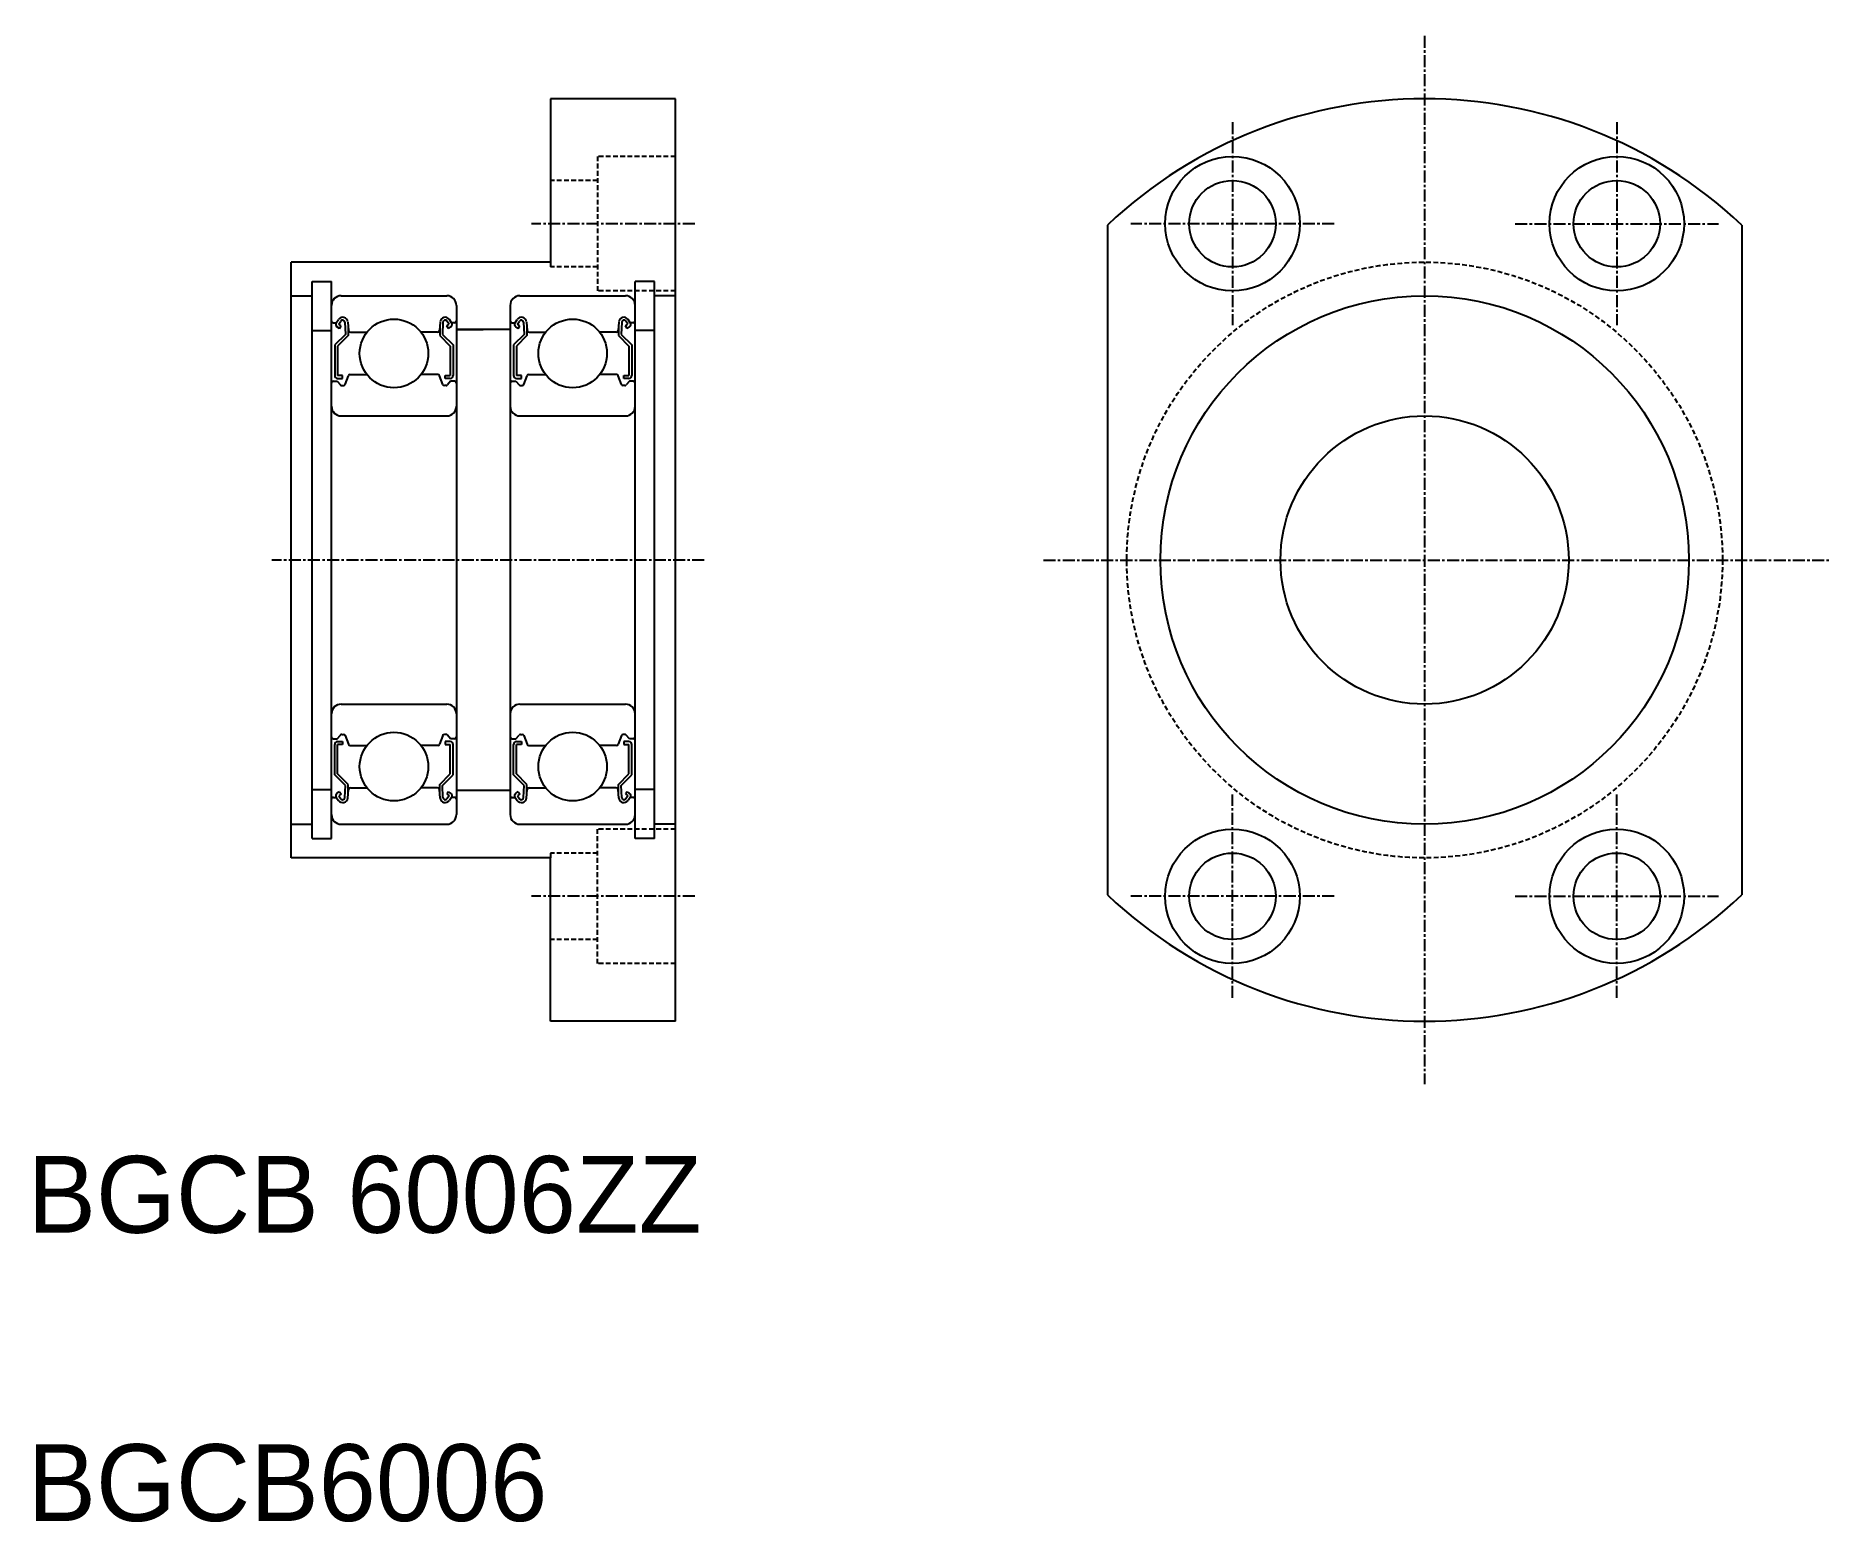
# Model space of a CAD drawing. Extents: x 81 to 268, y 168 to 322.
import ezdxf

# ---------------------------------------------------------------- set-up
doc = ezdxf.new("R2010")
doc.units = 0
doc.linetypes.add('CENTER', pattern=[2, 1.25, -0.25, 0.25, -0.25])
doc.linetypes.add('DASHED', pattern=[0.75, 0.5, -0.25])
doc.layers.get('0').update_dxf_attribs({"linetype": 'CONTINUOUS'})
doc.layers.add('CENTER', color=1, linetype='CENTER')

msp = doc.modelspace()

# ---------------------------------------------------------------- linework, layer by layer
at = {"color": 7, "linetype": 'CONTINUOUS'}
for p, q in [((134.51, 315.72), (134.51, 298.72)), ((147.51, 315.72), (134.51, 315.72)), ((147.51, 219.72), (147.51, 315.72)), ((192.48, 302.58), (192.48, 232.86)), ((258.48, 302.58), (258.48, 232.86)), ((107.51, 236.72), (107.51, 298.72)), ((134.51, 298.72), (107.51, 298.72)), ((107.51, 295.22), (109.71, 295.22)), ((109.71, 238.72), (109.71, 296.72)), ((109.71, 296.72), (111.71, 296.72)), ((111.71, 238.72), (111.71, 296.72)), ((112.71, 295.22), (123.71, 295.22)), ((131.31, 295.22), (142.31, 295.22)), ((143.31, 238.72), (143.31, 296.72)), ((145.31, 296.72), (143.31, 296.72)), ((145.31, 238.72), (145.31, 296.72)), ((147.51, 295.22), (145.31, 295.22)), ((124.71, 294.22), (124.71, 241.22)), ((130.31, 294.22), (130.31, 241.22)), ((109.71, 291.62), (111.71, 291.62)), ((111.91, 292.42), (112.21, 292.42)), ((112.21, 292.42), (112.44, 292.75)), ((112.53, 291.83), (112.28, 292)), ((112.46, 292.25), (112.69, 292.58)), ((112.7, 292.08), (112.46, 292.25)), ((112.53, 291.83), (112.7, 292.08)), ((113.1, 292.46), (113.15, 291.2)), ((113.4, 292.49), (113.48, 291.6)), ((113.45, 291.94), (113.45, 291.07)), ((113.68, 291.42), (115.4, 291.42)), ((122.74, 291.42), (121.02, 291.42)), ((123.02, 292.49), (122.94, 291.6)), ((122.97, 291.94), (122.97, 291.07)), ((123.31, 292.46), (123.27, 291.2)), ((123.72, 292.08), (123.96, 292.25)), ((123.89, 291.83), (123.72, 292.08)), ((123.96, 292.25), (123.73, 292.58)), ((123.89, 291.83), (124.14, 292)), ((124.21, 292.42), (123.98, 292.75)), ((124.51, 292.42), (124.21, 292.42)), ((124.71, 291.72), (127.51, 291.72)), ((130.31, 291.72), (124.71, 291.72)), ((130.31, 291.72), (127.51, 291.72)), ((130.51, 292.42), (130.81, 292.42)), ((130.81, 292.42), (131.04, 292.75)), ((131.13, 291.83), (130.88, 292)), ((131.06, 292.25), (131.29, 292.58)), ((131.3, 292.08), (131.06, 292.25)), ((131.13, 291.83), (131.3, 292.08)), ((131.7, 292.46), (131.75, 291.2)), ((132, 292.49), (132.08, 291.6)), ((132.05, 291.94), (132.05, 291.07)), ((132.28, 291.42), (134, 291.42)), ((141.34, 291.42), (139.62, 291.42)), ((141.62, 292.49), (141.54, 291.6)), ((141.57, 291.94), (141.57, 291.07)), ((141.91, 292.46), (141.87, 291.2)), ((142.32, 292.08), (142.56, 292.25)), ((142.49, 291.83), (142.32, 292.08)), ((142.56, 292.25), (142.33, 292.58)), ((142.49, 291.83), (142.74, 292)), ((142.81, 292.42), (142.58, 292.75)), ((143.11, 292.42), (142.81, 292.42)), ((145.31, 291.62), (143.31, 291.62)), ((113.15, 291.2), (112.05, 290.1)), ((112.05, 290.1), (112.05, 286.92)), ((113.45, 291.07), (112.35, 289.97)), ((112.35, 289.97), (112.35, 286.92)), ((122.97, 291.07), (124.07, 289.97)), ((123.27, 291.2), (124.37, 290.1)), ((124.07, 289.97), (124.07, 286.92)), ((124.37, 290.1), (124.37, 286.92)), ((131.75, 291.2), (130.65, 290.1)), ((130.65, 290.1), (130.65, 286.92)), ((132.05, 291.07), (130.95, 289.97)), ((130.95, 289.97), (130.95, 286.92)), ((141.57, 291.07), (142.67, 289.97)), ((141.87, 291.2), (142.97, 290.1)), ((142.67, 289.97), (142.67, 286.92)), ((142.97, 290.1), (142.97, 286.92)), ((111.91, 286.32), (112.31, 286.32)), ((112.31, 286.32), (112.63, 285.94)), ((112.87, 286.92), (112.35, 286.92)), ((112.35, 286.62), (112.87, 286.62)), ((112.78, 285.87), (112.96, 285.87)), ((112.87, 286.62), (112.87, 286.92)), ((113.14, 286), (113.47, 286.89)), ((113.65, 287.02), (115.4, 287.02)), ((122.76, 287.02), (121.02, 287.02)), ((123.28, 286), (122.95, 286.89)), ((123.64, 285.87), (123.46, 285.87)), ((123.55, 286.62), (123.55, 286.92)), ((123.55, 286.92), (124.07, 286.92)), ((124.07, 286.62), (123.55, 286.62)), ((124.11, 286.32), (123.79, 285.94)), ((124.51, 286.32), (124.11, 286.32)), ((130.51, 286.32), (130.91, 286.32)), ((130.91, 286.32), (131.23, 285.94)), ((131.47, 286.92), (130.95, 286.92)), ((130.95, 286.62), (131.47, 286.62)), ((131.38, 285.87), (131.56, 285.87)), ((131.47, 286.62), (131.47, 286.92)), ((131.74, 286), (132.07, 286.89)), ((132.25, 287.02), (134, 287.02)), ((141.36, 287.02), (139.62, 287.02)), ((141.88, 286), (141.55, 286.89)), ((142.24, 285.87), (142.06, 285.87)), ((142.15, 286.62), (142.15, 286.92)), ((142.15, 286.92), (142.67, 286.92)), ((142.67, 286.62), (142.15, 286.62)), ((142.71, 286.32), (142.39, 285.94)), ((143.11, 286.32), (142.71, 286.32)), ((112.71, 282.72), (123.71, 282.72)), ((131.31, 282.72), (142.31, 282.72)), ((112.71, 252.72), (123.71, 252.72)), ((131.31, 252.72), (142.31, 252.72)), ((111.91, 249.12), (112.31, 249.12)), ((112.05, 245.35), (112.05, 248.52)), ((112.31, 249.12), (112.63, 249.5)), ((112.35, 248.82), (112.87, 248.82)), ((112.87, 248.52), (112.35, 248.52)), ((112.35, 245.47), (112.35, 248.52)), ((112.78, 249.57), (112.96, 249.57)), ((112.87, 248.82), (112.87, 248.52)), ((113.14, 249.44), (113.47, 248.55)), ((113.65, 248.42), (115.4, 248.42)), ((122.76, 248.42), (121.02, 248.42)), ((123.28, 249.44), (122.95, 248.55)), ((123.64, 249.57), (123.46, 249.57)), ((123.55, 248.82), (123.55, 248.52)), ((124.07, 248.82), (123.55, 248.82)), ((123.55, 248.52), (124.07, 248.52)), ((124.11, 249.12), (123.79, 249.5)), ((124.07, 245.47), (124.07, 248.52)), ((124.51, 249.12), (124.11, 249.12)), ((124.37, 245.35), (124.37, 248.52)), ((130.51, 249.12), (130.91, 249.12)), ((130.65, 245.35), (130.65, 248.52)), ((130.91, 249.12), (131.23, 249.5)), ((130.95, 248.82), (131.47, 248.82)), ((130.95, 245.47), (130.95, 248.52)), ((131.47, 248.52), (130.95, 248.52)), ((131.38, 249.57), (131.56, 249.57)), ((131.47, 248.82), (131.47, 248.52)), ((131.74, 249.44), (132.07, 248.55)), ((132.25, 248.42), (134, 248.42)), ((141.36, 248.42), (139.62, 248.42)), ((141.88, 249.44), (141.55, 248.55)), ((142.24, 249.57), (142.06, 249.57)), ((142.15, 248.82), (142.15, 248.52)), ((142.67, 248.82), (142.15, 248.82)), ((142.15, 248.52), (142.67, 248.52)), ((142.71, 249.12), (142.39, 249.5)), ((142.67, 245.47), (142.67, 248.52)), ((143.11, 249.12), (142.71, 249.12)), ((142.97, 245.35), (142.97, 248.52)), ((113.15, 244.25), (112.05, 245.35)), ((113.45, 244.37), (112.35, 245.47)), ((122.97, 244.37), (124.07, 245.47)), ((123.27, 244.25), (124.37, 245.35)), ((131.75, 244.25), (130.65, 245.35)), ((132.05, 244.37), (130.95, 245.47)), ((141.57, 244.37), (142.67, 245.47)), ((141.87, 244.25), (142.97, 245.35)), ((109.71, 243.82), (111.71, 243.82)), ((111.91, 243.02), (112.21, 243.02)), ((112.21, 243.02), (112.44, 242.69)), ((112.53, 243.61), (112.28, 243.44)), ((112.7, 243.37), (112.46, 243.19)), ((112.46, 243.19), (112.69, 242.86)), ((112.53, 243.61), (112.7, 243.37)), ((113.1, 242.99), (113.15, 244.25)), ((113.4, 242.95), (113.48, 243.84)), ((113.45, 243.5), (113.45, 244.37)), ((113.68, 244.02), (115.4, 244.02)), ((122.74, 244.02), (121.02, 244.02)), ((123.02, 242.95), (122.94, 243.84)), ((122.97, 243.5), (122.97, 244.37)), ((123.31, 242.99), (123.27, 244.25)), ((123.89, 243.61), (123.72, 243.37)), ((123.72, 243.37), (123.96, 243.19)), ((123.96, 243.19), (123.73, 242.86)), ((123.89, 243.61), (124.14, 243.44)), ((124.21, 243.02), (123.98, 242.69)), ((124.51, 243.02), (124.21, 243.02)), ((130.31, 243.72), (124.71, 243.72)), ((130.31, 243.72), (127.51, 243.72)), ((130.51, 243.02), (130.81, 243.02)), ((130.81, 243.02), (131.04, 242.69)), ((131.13, 243.61), (130.88, 243.44)), ((131.3, 243.37), (131.06, 243.19)), ((131.06, 243.19), (131.29, 242.86)), ((131.13, 243.61), (131.3, 243.37)), ((131.7, 242.99), (131.75, 244.25)), ((132, 242.95), (132.08, 243.84)), ((132.05, 243.5), (132.05, 244.37)), ((132.28, 244.02), (134, 244.02)), ((141.34, 244.02), (139.62, 244.02)), ((141.62, 242.95), (141.54, 243.84)), ((141.57, 243.5), (141.57, 244.37)), ((141.91, 242.99), (141.87, 244.25)), ((142.49, 243.61), (142.32, 243.37)), ((142.32, 243.37), (142.56, 243.19)), ((142.56, 243.19), (142.33, 242.86)), ((142.49, 243.61), (142.74, 243.44)), ((142.81, 243.02), (142.58, 242.69)), ((143.11, 243.02), (142.81, 243.02)), ((145.31, 243.82), (143.31, 243.82)), ((107.51, 240.22), (109.71, 240.22)), ((112.71, 240.22), (123.71, 240.22)), ((115.76, 240.22), (115.76, 240.22)), ((118.21, 240.22), (118.21, 240.22)), ((131.31, 240.22), (142.31, 240.22)), ((134.36, 240.22), (134.36, 240.22)), ((136.81, 240.22), (136.81, 240.22)), ((147.51, 240.22), (145.31, 240.22)), ((109.71, 238.72), (111.71, 238.72)), ((145.31, 238.72), (143.31, 238.72)), ((134.51, 236.72), (107.51, 236.72)), ((134.51, 219.72), (134.51, 236.72)), ((147.51, 219.72), (134.51, 219.72)), ((147.51, 219.72), (134.51, 219.72))]:
    msp.add_line(p, q, dxfattribs=at)
at = {"color": 3, "linetype": 'DASHED'}
for p, q in [((139.41, 309.72), (139.41, 295.72)), ((147.51, 309.72), (139.41, 309.72)), ((139.41, 307.22), (134.51, 307.22)), ((134.51, 298.72), (134.51, 298.22)), ((139.41, 298.22), (134.51, 298.22)), ((147.51, 295.72), (139.41, 295.72)), ((139.41, 225.72), (139.41, 239.72)), ((147.51, 239.72), (139.41, 239.72)), ((139.41, 237.22), (134.51, 237.22)), ((134.51, 237.22), (134.51, 236.72)), ((139.41, 228.22), (134.51, 228.22)), ((147.51, 225.72), (139.41, 225.72))]:
    msp.add_line(p, q, dxfattribs=at)
at = {"color": 7, "linetype": 'CONTINUOUS'}
for centre, radius in [((205.48, 302.72), 7), ((245.48, 302.72), 7), ((205.48, 302.72), 4.5), ((245.48, 302.72), 4.5), ((225.48, 267.72), 27.5), ((118.21, 289.22), 3.57), ((136.81, 289.22), 3.57), ((225.48, 267.72), 15), ((118.21, 246.22), 3.57), ((136.81, 246.22), 3.57), ((205.48, 232.72), 7), ((245.48, 232.72), 7), ((205.48, 232.72), 4.5), ((245.48, 232.72), 4.5)]:
    msp.add_circle(centre, radius, dxfattribs=at)
at = {"color": 3, "linetype": 'DASHED'}
msp.add_circle((225.48, 267.72), 31, dxfattribs=at)
at = {"color": 7, "linetype": 'CONTINUOUS'}
for centre, radius, start, end in [((225.48, 267.72), 48, 46.5675, 133.4325), ((112.71, 294.22), 1, 90, 180), ((123.71, 294.22), 1, 0, 90), ((131.31, 294.22), 1, 90, 180), ((142.31, 294.22), 1, 0, 90), ((111.91, 292.62), 0.2, 180, 270), ((112.45, 292.25), 0.3, 144.9356, 235.0377), ((112.87, 292.45), 0.53, 5.0651, 144.9356), ((112.87, 292.45), 0.23, 2.1311, 144.9356), ((113.68, 291.62), 0.2, 185.0651, 270), ((122.74, 291.62), 0.2, 270, 354.9349), ((123.54, 292.45), 0.53, 35.0644, 174.9349), ((123.54, 292.45), 0.23, 35.0644, 177.8689), ((123.96, 292.25), 0.3, 304.9623, 35.0644), ((124.51, 292.62), 0.2, 270, 0), ((130.51, 292.62), 0.2, 180, 270), ((131.05, 292.25), 0.3, 144.9356, 235.0377), ((131.47, 292.45), 0.53, 5.0651, 144.9356), ((131.47, 292.45), 0.23, 2.1311, 144.9356), ((132.28, 291.62), 0.2, 185.0651, 270), ((141.34, 291.62), 0.2, 270, 354.9349), ((142.14, 292.45), 0.53, 35.0644, 174.9349), ((142.14, 292.45), 0.23, 35.0644, 177.8689), ((142.56, 292.25), 0.3, 304.9623, 35.0644), ((143.11, 292.62), 0.2, 270, 0), ((111.91, 286.12), 0.2, 90, 180), ((112.35, 286.92), 0.3, 180, 270), ((112.78, 286.07), 0.2, 219.9991, 270), ((112.96, 286.07), 0.2, 270, 339.9703), ((113.65, 286.82), 0.2, 90, 159.9703), ((122.76, 286.82), 0.2, 20.0297, 90), ((123.46, 286.07), 0.2, 200.0297, 270), ((123.64, 286.07), 0.2, 270, 320.0009), ((124.07, 286.92), 0.3, 270, 0), ((124.51, 286.12), 0.2, 0, 90), ((130.51, 286.12), 0.2, 90, 180), ((130.95, 286.92), 0.3, 180, 270), ((131.38, 286.07), 0.2, 219.9991, 270), ((131.56, 286.07), 0.2, 270, 339.9703), ((132.25, 286.82), 0.2, 90, 159.9703), ((141.36, 286.82), 0.2, 20.0297, 90), ((142.06, 286.07), 0.2, 200.0297, 270), ((142.24, 286.07), 0.2, 270, 320.0009), ((142.67, 286.92), 0.3, 270, 0), ((143.11, 286.12), 0.2, 0, 90), ((112.71, 283.72), 1, 180, 270), ((123.71, 283.72), 1, 270, 0), ((131.31, 283.72), 1, 180, 270), ((142.31, 283.72), 1, 270, 0), ((112.71, 251.72), 1, 90, 180), ((123.71, 251.72), 1, 0, 90), ((131.31, 251.72), 1, 90, 180), ((142.31, 251.72), 1, 0, 90), ((111.91, 249.32), 0.2, 180, 270), ((112.35, 248.52), 0.3, 90, 180), ((112.78, 249.37), 0.2, 90, 140.0009), ((112.96, 249.37), 0.2, 20.0297, 90), ((113.65, 248.62), 0.2, 200.0297, 270), ((122.76, 248.62), 0.2, 270, 339.9703), ((123.46, 249.37), 0.2, 90, 159.9703), ((123.64, 249.37), 0.2, 39.9991, 90), ((124.07, 248.52), 0.3, 0, 90), ((124.51, 249.32), 0.2, 270, 0), ((130.51, 249.32), 0.2, 180, 270), ((130.95, 248.52), 0.3, 90, 180), ((131.38, 249.37), 0.2, 90, 140.0009), ((131.56, 249.37), 0.2, 20.0297, 90), ((132.25, 248.62), 0.2, 200.0297, 270), ((141.36, 248.62), 0.2, 270, 339.9703), ((142.06, 249.37), 0.2, 90, 159.9703), ((142.24, 249.37), 0.2, 39.9991, 90), ((142.67, 248.52), 0.3, 0, 90), ((143.11, 249.32), 0.2, 270, 0), ((111.91, 242.82), 0.2, 90, 180), ((112.45, 243.19), 0.3, 124.9623, 215.0644), ((112.87, 243), 0.53, 215.0644, 354.9349), ((112.87, 243), 0.23, 215.0644, 357.8689), ((113.68, 243.82), 0.2, 90, 174.9349), ((122.74, 243.82), 0.2, 5.0651, 90), ((123.54, 243), 0.53, 185.0651, 324.9356), ((123.54, 243), 0.23, 182.1311, 324.9356), ((123.96, 243.19), 0.3, 324.9356, 55.0377), ((124.51, 242.82), 0.2, 0, 90), ((130.51, 242.82), 0.2, 90, 180), ((131.05, 243.19), 0.3, 124.9623, 215.0644), ((131.47, 243), 0.53, 215.0644, 354.9349), ((131.47, 243), 0.23, 215.0644, 357.8689), ((132.28, 243.82), 0.2, 90, 174.9349), ((141.34, 243.82), 0.2, 5.0651, 90), ((142.14, 243), 0.53, 185.0651, 324.9356), ((142.14, 243), 0.23, 182.1311, 324.9356), ((142.56, 243.19), 0.3, 324.9356, 55.0377), ((143.11, 242.82), 0.2, 0, 90), ((112.71, 241.22), 1, 180, 270), ((123.71, 241.22), 1, 270, 0), ((131.31, 241.22), 1, 180, 270), ((142.31, 241.22), 1, 270, 0), ((225.48, 267.72), 48, 226.5675, 313.4325)]:
    msp.add_arc(centre, radius, start, end, dxfattribs=at)
at = {"layer": 'CENTER', "color": 1, "linetype": 'CENTER'}
for p, q in [((225.48, 322.27), (225.48, 213.17)), ((205.48, 313.3), (205.48, 292.15)), ((245.48, 313.3), (245.48, 292.15)), ((149.51, 302.72), (132.51, 302.72)), ((216.06, 302.72), (194.91, 302.72)), ((234.91, 302.72), (256.06, 302.72)), ((150.51, 267.72), (105.51, 267.72)), ((185.81, 267.72), (267.68, 267.72)), ((205.48, 222.15), (205.48, 243.3)), ((245.48, 222.15), (245.48, 243.3)), ((149.51, 232.72), (132.51, 232.72)), ((216.06, 232.72), (194.91, 232.72)), ((234.91, 232.72), (256.06, 232.72))]:
    msp.add_line(p, q, dxfattribs=at)

# ---------------------------------------------------------------- texts
at = {"color": 7, "linetype": 'CONTINUOUS'}
for s, p in [('BGCB 6006ZZ', (80.06, 197.7)), ('BGCB6006', (80.06, 167.7))]:
    msp.add_text(s, height=8, dxfattribs=at).set_placement(p)

doc.saveas('drawing.dxf')
